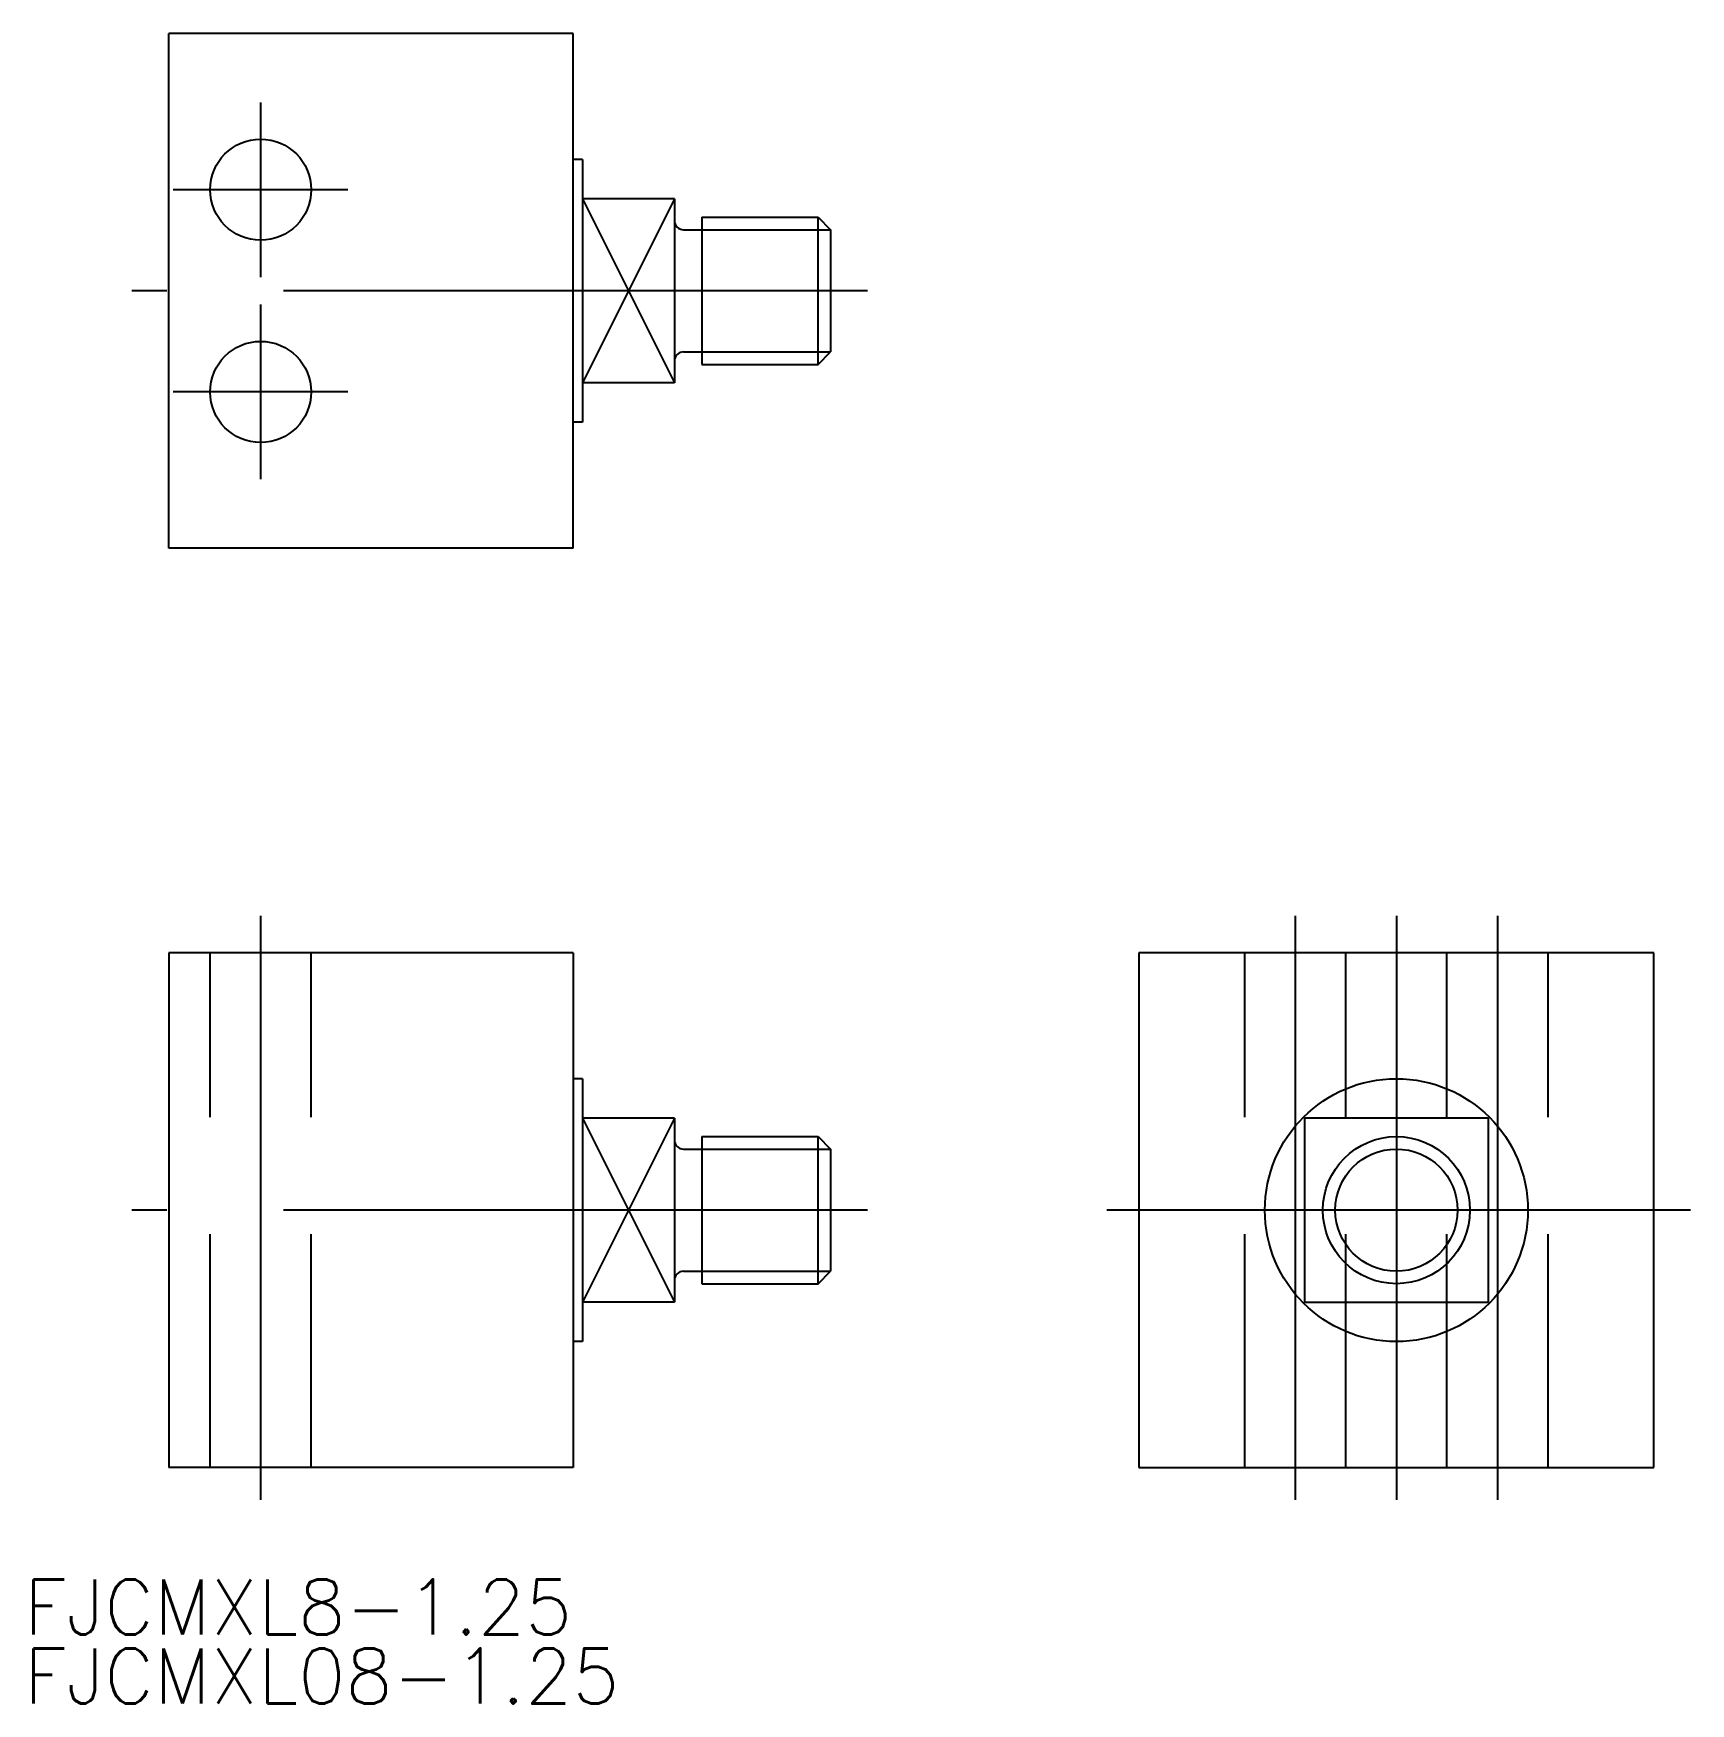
# Model space of a CAD drawing. Extents: x -74.1 to 16, y -26.8 to 64.
import ezdxf

# ---------------------------------------------------------------- set-up
doc = ezdxf.new("R2010")
doc.units = 0
doc.linetypes.add('CENTER', pattern=[50.8, 31.75, -6.35, 6.35, -6.35])
doc.linetypes.add('DASHED', pattern=[19.05, 12.7, -6.35])
doc.layers.get('0').update_dxf_attribs({"linetype": 'CONTINUOUS'})
doc.layers.add('CENTER', color=1, linetype='CENTER')
doc.styles.get("Standard").update_dxf_attribs({"font": 'txt.shx', "height": 3, "bigfont": 'bigfont.shx'})

msp = doc.modelspace()

# ---------------------------------------------------------------- linework, layer by layer
at = {"color": 7, "linetype": 'CONTINUOUS'}
for p, q in [((-44.769, 64), (-66.769, 64)), ((-66.769, 36), (-66.769, 64)), ((-44.769, 36), (-44.769, 64)), ((-44.269, 57.15), (-44.769, 57.15)), ((-44.269, 57.15), (-44.269, 42.85)), ((-39.269, 55), (-44.269, 55)), ((-39.269, 55), (-39.269, 45)), ((-37.769, 54), (-37.769, 46)), ((-37.769, 54), (-31.446, 54)), ((-31.446, 46), (-31.446, 54)), ((-31.446, 54), (-30.769, 53.323)), ((-38.769, 53.323), (-37.769, 53.323)), ((-30.769, 53.323), (-30.769, 46.676)), ((-38.769, 46.676), (-37.769, 46.676)), ((-31.446, 46), (-30.769, 46.676)), ((-37.769, 46), (-31.446, 46)), ((-39.269, 45), (-44.269, 45)), ((-44.269, 42.85), (-44.769, 42.85)), ((-44.769, 36), (-66.769, 36)), ((-66.769, 14), (-66.769, -14)), ((-44.769, 14), (-66.769, 14)), ((-44.769, 14), (-44.769, -14)), ((-14, 14), (-14, -14)), ((14, 14), (-14, 14)), ((14, -14), (14, 14)), ((-44.269, 7.15), (-44.769, 7.15)), ((-44.269, 7.15), (-44.269, -7.15)), ((-39.269, 5), (-44.269, 5)), ((-39.269, 5), (-39.269, -5)), ((-5, 5), (-5, -5)), ((5, 5), (-5, 5)), ((5, -5), (5, 5)), ((-37.769, 4), (-31.446, 4)), ((-37.769, 4), (-37.769, -4)), ((-31.446, 4), (-30.769, 3.323)), ((-31.446, -4), (-31.446, 4)), ((-38.769, 3.323), (-37.769, 3.323)), ((-30.769, 3.323), (-30.769, -3.324)), ((-38.769, -3.324), (-37.769, -3.324)), ((-31.446, -4), (-30.769, -3.324)), ((-37.769, -4), (-31.446, -4)), ((-39.269, -5), (-44.269, -5)), ((-5, -5), (5, -5)), ((-44.269, -7.15), (-44.769, -7.15)), ((-44.769, -14), (-66.769, -14)), ((-14, -14), (14, -14))]:
    msp.add_line(p, q, dxfattribs=at)
at = {"color": 3, "linetype": 'CONTINUOUS'}
for p, q in [((-44.269, 55), (-39.269, 45)), ((-39.269, 55), (-44.269, 45)), ((-37.769, 53.323), (-30.769, 53.323)), ((-37.769, 46.676), (-30.769, 46.676)), ((-39.269, 5), (-44.269, -5)), ((-44.269, 5), (-39.269, -5)), ((-37.769, 3.323), (-30.769, 3.323)), ((-37.769, -3.324), (-30.769, -3.324))]:
    msp.add_line(p, q, dxfattribs=at)
at = {"color": 3, "linetype": 'DASHED'}
for p, q in [((-64.519, -14), (-64.519, 14)), ((-59.019, -14), (-59.019, 14)), ((-8.25, -14), (-8.25, 14)), ((-2.75, -14), (-2.75, 14)), ((2.75, -14), (2.75, 14)), ((8.25, -14), (8.25, 14))]:
    msp.add_line(p, q, dxfattribs=at)
at = {"color": 7, "linetype": 'CONTINUOUS'}
for centre, radius in [((-61.769, 55.5), 2.75), ((-61.769, 44.5), 2.75), ((0, 0), 7.15), ((0, 0), 4)]:
    msp.add_circle(centre, radius, dxfattribs=at)
at = {"color": 3, "linetype": 'CONTINUOUS'}
msp.add_circle((0, 0), 3.324, dxfattribs=at)
at = {"color": 7, "linetype": 'CONTINUOUS'}
for centre, start, end in [((-38.769, 53.823), 180, 270), ((-38.769, 46.176), 90, 180), ((-38.769, 3.823), 180, 270), ((-38.769, -3.823), 90, 180)]:
    msp.add_arc(centre, 0.5, start, end, dxfattribs=at)
at = {"layer": 'CENTER', "color": 1, "linetype": 'CENTER'}
for p, q in [((-61.769, 60.25), (-61.769, 50.75)), ((-57.019, 55.5), (-66.519, 55.5)), ((-28.769, 50), (-68.769, 50)), ((-61.769, 49.25), (-61.769, 39.75)), ((-57.019, 44.5), (-66.519, 44.5)), ((-61.769, 16), (-61.769, -16)), ((-5.5, 16), (-5.5, -16)), ((0, 16), (0, -16)), ((5.5, 16), (5.5, -16)), ((-28.769, 0), (-68.769, 0)), ((16, 0), (-16, 0))]:
    msp.add_line(p, q, dxfattribs=at)

# ---------------------------------------------------------------- texts
at = {"color": 7, "linetype": 'CONTINUOUS'}
for s, p in [('FJCMXL8-1.25', (-74.642, -23.082)), ('FJCMXL08-1.25', (-74.642, -26.836))]:
    msp.add_text(s, height=3, dxfattribs=at).set_placement(p)

doc.saveas('drawing.dxf')
